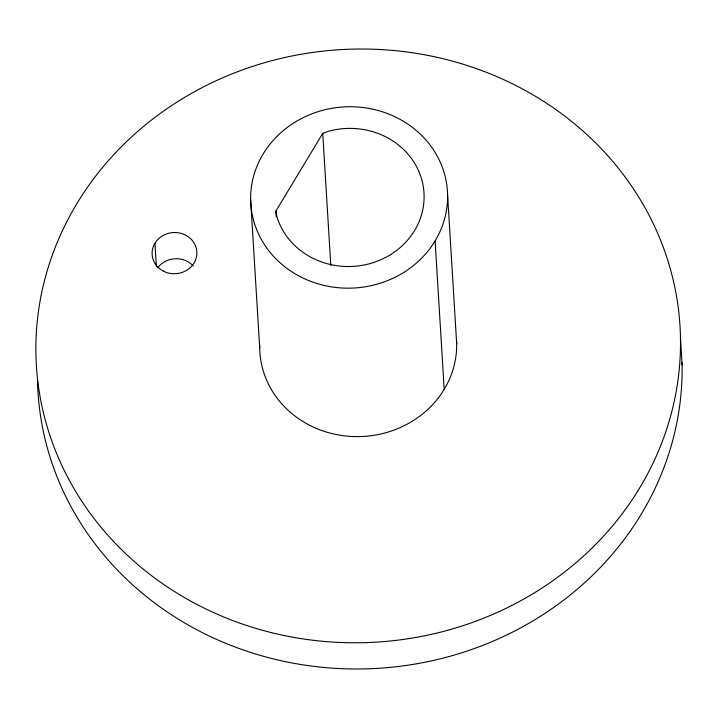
<?xml version="1.0" encoding="UTF-8"?>
<svg xmlns="http://www.w3.org/2000/svg" width="718" height="718" viewBox="0 0 718 718"><rect width="100%" height="100%" fill="white"/><g stroke="black" fill="none" stroke-linecap="round" stroke-linejoin="round"><path stroke-width="1.08" d="M275.829 211.182L322.732 133.386L328.673 131.197A75.004 69.045 -3.5 0 1 421.269 177.947A75.004 69.045 -3.5 0 1 369.564 263.712A75.004 69.045 -3.5 0 1 276.977 216.953L275.829 211.182L276.17 216.782M680.493 338.645A322.427 296.794 -3.5 0 1 201.058 606.575A322.427 296.794 -3.5 0 1 193.043 92.496A322.427 296.794 -3.5 0 1 680.493 338.645L682.1 364.834M447.601 195.233A98.519 90.683 -3.5 0 1 301.102 277.103A98.519 90.683 -3.5 0 1 298.652 120.023A98.519 90.683 -3.5 0 1 447.601 195.233L456.675 343.68M435.108 240.871L444.191 389.327M322.732 133.386L330.81 265.489M250.636 199.667L259.719 348.122M154.944 243.267L156.344 266.19M456.621 341.544A98.519 90.683 -3.5 0 1 359.027 436.607A98.519 90.683 -3.5 0 1 259.728 344.909M682.055 362.644A322.427 296.794 -3.5 0 1 365.624 668.871A322.427 296.794 -3.5 0 1 37.507 379.355M157.789 267.626A22.393 20.607 -3.5 0 1 193.277 265.965M163.569 271.233A22.393 20.607 -3.5 0 0 196.867 252.628A22.393 20.607 -3.5 0 0 163.013 235.531A22.393 20.607 -3.5 0 0 163.569 271.233"/></g></svg>
